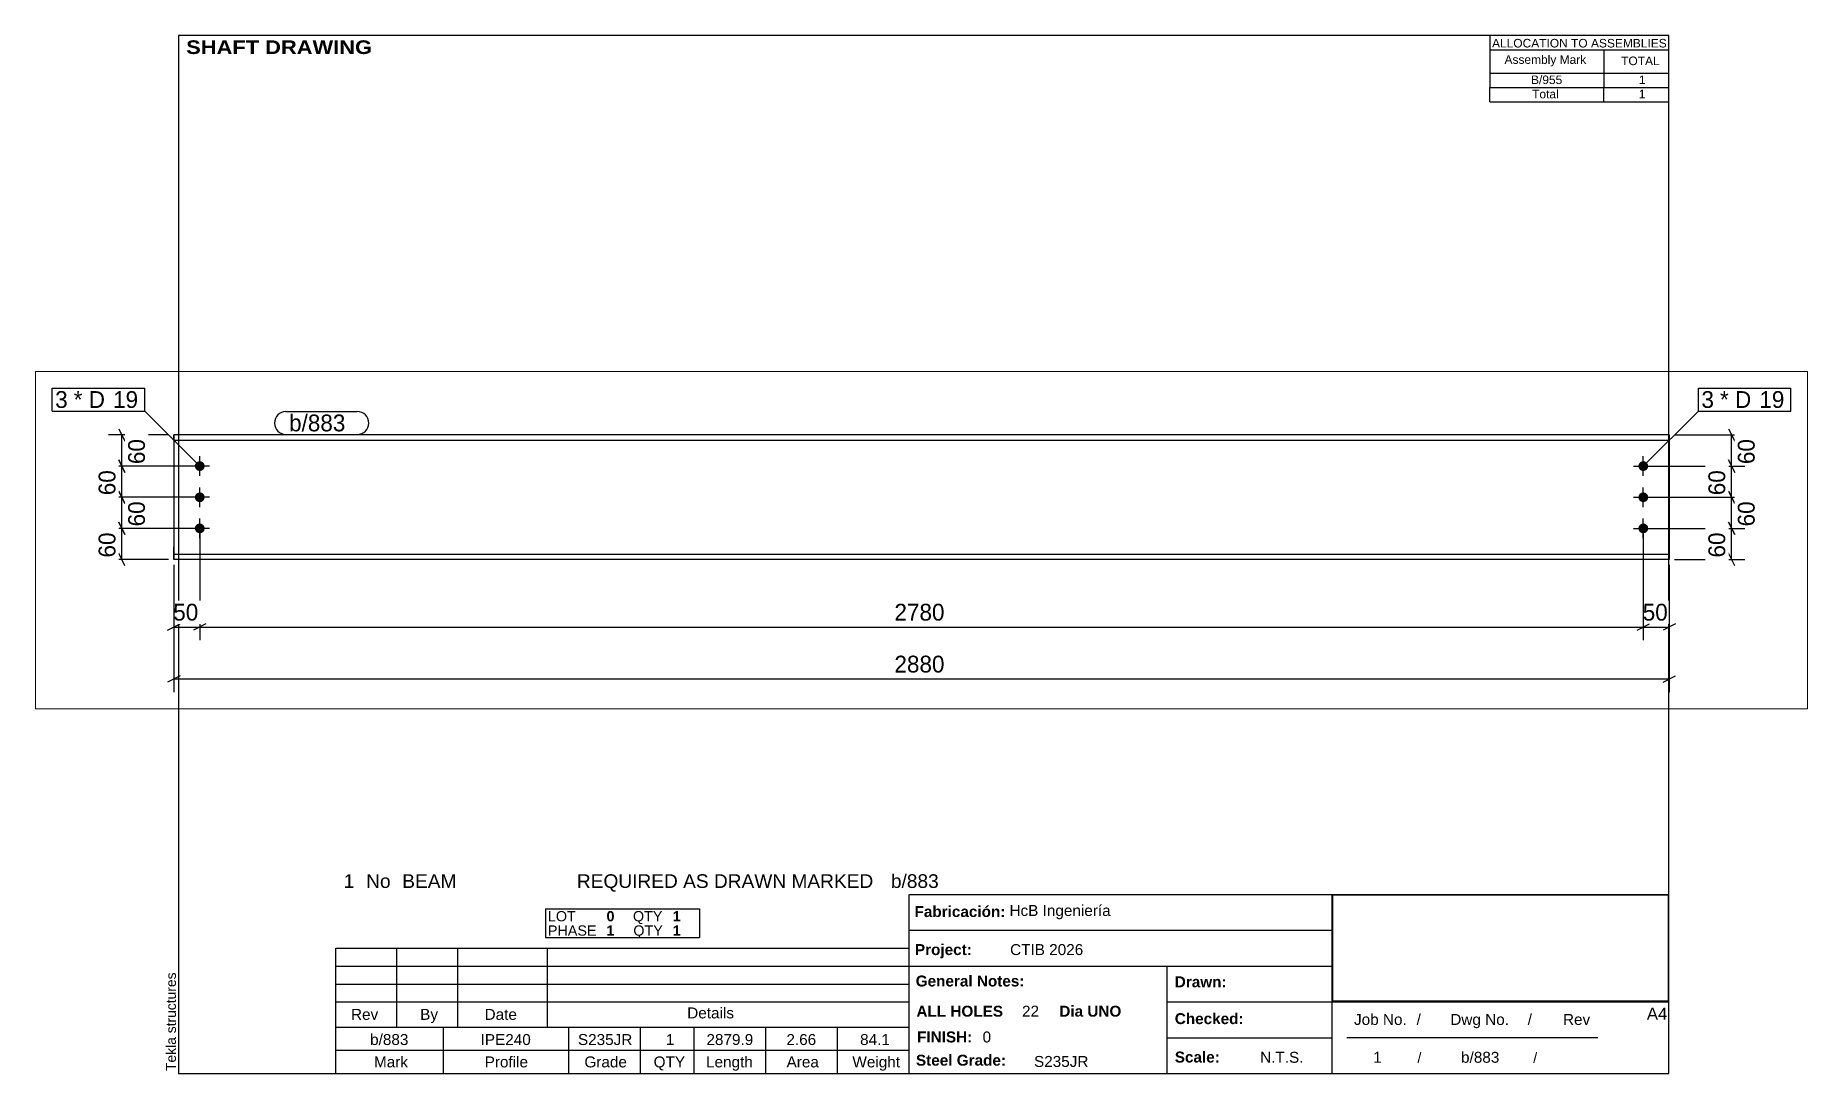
# Paper-space layout 'Layout1' of a CAD drawing. Header units: millimetres. Extents: x -23 to 319, y 5 to 205.
# The model-space entities are those that its viewports show. They can reach past a viewport. Long polylines and large blocks are cut down to what shows.
import ezdxf

# ---------------------------------------------------------------- set-up
doc = ezdxf.new("R2010")
doc.units = ezdxf.units.MM
doc.linetypes.add('DXK_LINE_DOT4', pattern=[0.9408, 0.4704, -0.4704])
doc.layers.add('Viewport layer', color=7, linetype='Continuous', plot=False)
doc.styles.add('Arial', font='ARIAL.TTF', dxfattribs={"height": 0.2})
doc.styles.add('Arial Black', font='ARIBLK.TTF', dxfattribs={"height": 0.2})
doc.styles.add('Arial Bold', font='ARIALBD.TTF', dxfattribs={"height": 0.2})
doc.styles.add('Comic Sans MS', font='COMIC.TTF', dxfattribs={"height": 0.2})

msp = doc.modelspace()

# ---------------------------------------------------------------- hatches: boundary and pattern name
at = {"linetype": 'Continuous'}
for points in [[(306.9, 467.6, -1), (325.9, 467.6, -1)], [(3086.8, 467.6, -1), (3105.8, 467.6, -1)], [(306.9, 407.6, -1), (325.9, 407.6, -1)], [(3086.8, 407.6, -1), (3105.8, 407.6, -1)], [(306.9, 347.6, -1), (325.9, 347.6, -1)], [(3086.8, 347.6, -1), (3105.8, 347.6, -1)]]:
    msp.add_hatch(color=3, dxfattribs=at).paths.add_polyline_path(points)

# ---------------------------------------------------------------- linework, layer by layer
at = {"color": 8, "linetype": 'Continuous'}
for p, q in [((256.4, 527.6), (140.8, 527.6)), ((160.4, 539.6), (172.4, 515.6)), ((166.4, 467.6), (166.4, 527.6)), ((3156.3, 527.6), (3294.8, 527.6)), ((3260.4, 539.6), (3272.4, 515.6)), ((3266.4, 467.6), (3266.4, 527.6)), ((172.4, 455.6), (160.4, 479.6)), ((3272.4, 455.6), (3260.4, 479.6)), ((306.4, 467.6), (140.8, 467.6)), ((3106.3, 467.6), (3294.8, 467.6)), ((160.4, 419.6), (172.4, 395.6)), ((3272.4, 395.6), (3260.4, 419.6)), ((306.4, 407.6), (140.8, 407.6)), ((166.4, 347.6), (166.4, 407.6)), ((3106.3, 407.6), (3292, 407.6)), ((306.4, 347.6), (140.8, 347.6)), ((172.4, 335.6), (160.4, 359.6)), ((3106.3, 347.6), (3294.8, 347.6)), ((3272.4, 335.6), (3260.4, 359.6)), ((316.4, 337.6), (316.4, 132)), ((316.4, 337.6), (316.4, 132)), ((3096.3, 337.6), (3096.3, 132)), ((256.4, 287.6), (138, 287.6)), ((172.4, 275.6), (160.4, 299.6)), ((266.4, 277.6), (266.4, 132)), ((3146.3, 277.6), (3146.3, 132)), ((3156.3, 287.6), (3292, 287.6)), ((3272.4, 275.6), (3260.4, 299.6)), ((254.4, 151.6), (278.4, 163.6)), ((266.4, 157.6), (316.4, 157.6)), ((328.4, 163.6), (304.4, 151.6)), ((328.4, 163.6), (304.4, 151.6)), ((3084.3, 151.6), (3108.3, 163.6)), ((3096.3, 157.6), (3146.3, 157.6)), ((3158.3, 163.6), (3134.3, 151.6)), ((278.4, 63.6), (254.4, 51.6)), ((266.4, 57.6), (3146.3, 57.6)), ((3134.3, 51.6), (3158.3, 63.6))]:
    msp.add_line(p, q, dxfattribs=at)
at = {"color": 7, "linetype": 'Continuous'}
for p, q in [((266.4, 517.8), (266.4, 527.6)), ((266.4, 527.6), (266.4, 527.6)), ((3146.3, 527.6), (266.4, 527.6)), ((266.4, 517.8), (266.4, 517.8)), ((266.4, 517.8), (266.4, 297.4)), ((266.4, 517.8), (3146.3, 517.8)), ((3146.3, 517.8), (3146.3, 527.6)), ((3146.3, 517.8), (3146.3, 297.4)), ((266.4, 287.6), (266.4, 297.4)), ((266.4, 297.4), (266.4, 297.4)), ((3146.3, 297.4), (266.4, 297.4)), ((266.4, 287.6), (266.4, 287.6)), ((3146.3, 287.6), (266.4, 287.6)), ((3146.3, 297.4), (3146.3, 287.6))]:
    msp.add_line(p, q, dxfattribs=at)
at = {"color": 7, "linetype": 'DXK_LINE_DOT4'}
for p, q in [((266.4, 527.6), (266.4, 517.8)), ((266.4, 517.8), (266.4, 517.8)), ((3146.3, 527.6), (3146.3, 517.8)), ((266.4, 297.4), (266.4, 312.4)), ((266.4, 297.4), (266.4, 297.4)), ((266.4, 297.4), (266.4, 287.6)), ((3146.3, 287.6), (3146.3, 297.4))]:
    msp.add_line(p, q, dxfattribs=at)
at = {"color": 3, "linetype": 'Continuous'}
for p, q in [((316.4, 448.6), (316.4, 486.6)), ((3096.3, 448.6), (3096.3, 486.6)), ((335.4, 467.6), (297.4, 467.6)), ((3077.3, 467.6), (3115.3, 467.6)), ((316.4, 388.6), (316.4, 426.6)), ((3096.3, 388.6), (3096.3, 426.6)), ((335.4, 407.6), (297.4, 407.6)), ((3077.3, 407.6), (3115.3, 407.6)), ((335.4, 347.6), (297.4, 347.6)), ((316.4, 328.6), (316.4, 366.6)), ((3077.3, 347.6), (3115.3, 347.6)), ((3096.3, 328.6), (3096.3, 366.6))]:
    msp.add_line(p, q, dxfattribs=at)

# ---------------------------------------------------------------- wipeouts: each hides what was drawn before it
at = {"color": 0}
for points in [[(64.1, 579.7), (64.1, 611.7), (38, 611.7), (38, 579.7)], [(3234.4, 579.7), (3234.4, 611.7), (3208.3, 611.7), (3208.3, 579.7)]]:
    msp.add_wipeout(points, dxfattribs=at)

# ---------------------------------------------------------------- next in the draw order: wipeouts: each hides what was drawn before it
for points in [[(64.1, 579.7), (64.1, 611.7), (38, 611.7), (38, 579.7)], [(3234.4, 579.7), (3234.4, 611.7), (3208.3, 611.7), (3208.3, 579.7)], [(613.8, 534.6), (613.8, 566.6), (488.4, 566.6), (488.4, 534.6)], [(217.2, 530.1), (172.4, 530.1), (172.4, 465.1), (217.2, 465.1)], [(3317.2, 530.1), (3272.4, 530.1), (3272.4, 465.1), (3317.2, 465.1)], [(217.2, 410.1), (172.4, 410.1), (172.4, 345.1), (217.2, 345.1)], [(3153.7, 163.6), (3153.7, 208.4), (3088.8, 208.4), (3088.8, 163.6)], [(1764.9, 63.6), (1764.9, 108.4), (1647.8, 108.4), (1647.8, 63.6)]]:
    msp.add_wipeout(points, dxfattribs=at)

# ---------------------------------------------------------------- next in the draw order: linework, layer by layer
at = {"color": 7, "linetype": 'Continuous'}
for p, q in [((32, 573.7), (32, 617.7)), ((3202.3, 573.7), (3202.3, 617.7))]:
    msp.add_line(p, q, dxfattribs=at)
at = {"color": 8, "linetype": 'Continuous'}
for p, q in [((160.4, 479.6), (172.4, 455.6)), ((3260.4, 479.6), (3272.4, 455.6)), ((306.4, 467.6), (138, 467.6)), ((166.4, 407.6), (166.4, 467.6)), ((3106.3, 467.6), (3292, 467.6)), ((3266.4, 407.6), (3266.4, 467.6)), ((172.4, 395.6), (160.4, 419.6)), ((306.4, 407.6), (138, 407.6)), ((306.4, 347.6), (138, 347.6)), ((160.4, 359.6), (172.4, 335.6)), ((166.4, 287.6), (166.4, 347.6)), ((3096.3, 337.6), (3096.3, 132)), ((3146.3, 277.6), (3146.3, 32)), ((316.4, 157.6), (3096.3, 157.6)), ((3084.3, 151.6), (3108.3, 163.6))]:
    msp.add_line(p, q, dxfattribs=at)

# ---------------------------------------------------------------- next in the draw order: texts
at = {"color": 3, "style": 'Comic Sans MS'}
for p in [(210.8, 471.5), (3310.8, 471.5), (210.8, 351.5)]:
    msp.add_text('60', height=32.38, rotation=90.0002, dxfattribs=at).set_placement(p)
for s, p in [('50', (3095.2, 170)), ('2880', (1654.2, 70))]:
    msp.add_text(s, height=32.38, dxfattribs=at).set_placement(p)

# ---------------------------------------------------------------- next in the draw order: wipeouts: each hides what was drawn before it
at = {"color": 0}
for points in [[(139.9, 579.7), (139.9, 611.7), (73.7, 611.7), (73.7, 579.7)], [(3310.2, 579.7), (3310.2, 611.7), (3244, 611.7), (3244, 579.7)], [(613.8, 534.6), (613.8, 566.6), (488.4, 566.6), (488.4, 534.6)]]:
    msp.add_wipeout(points, dxfattribs=at)

# ---------------------------------------------------------------- next in the draw order: linework, layer by layer
at = {"color": 7, "linetype": 'Continuous'}
for p, q in [((482.4, 572.6), (619.8, 572.6)), ((482.4, 528.6), (619.8, 528.6))]:
    msp.add_line(p, q, dxfattribs=at)
for centre, start, end in [((482.4, 550.6), 90, 270), ((619.8, 550.6), 270, 90)]:
    msp.add_arc(centre, 22, start, end, dxfattribs=at)

# ---------------------------------------------------------------- next in the draw order: texts
at = {"color": 3, "style": 'Comic Sans MS'}
msp.add_text('b/883', height=32.38, dxfattribs=at).set_placement((488.4, 534.6))

# ---------------------------------------------------------------- next in the draw order: wipeouts: each hides what was drawn before it
at = {"color": 0}
for points in [[(139.9, 579.7), (139.9, 611.7), (73.7, 611.7), (73.7, 579.7)], [(3310.2, 579.7), (3310.2, 611.7), (3244, 611.7), (3244, 579.7)], [(160.4, 470.1), (115.6, 470.1), (115.6, 405.1), (160.4, 405.1)], [(3260.4, 470.1), (3215.6, 470.1), (3215.6, 405.1), (3260.4, 405.1)], [(160.4, 350.1), (115.6, 350.1), (115.6, 285.1), (160.4, 285.1)], [(323.9, 163.6), (323.9, 208.4), (258.9, 208.4), (258.9, 163.6)], [(1764.9, 163.6), (1764.9, 208.4), (1647.8, 208.4), (1647.8, 163.6)]]:
    msp.add_wipeout(points, dxfattribs=at)

# ---------------------------------------------------------------- next in the draw order: linework, layer by layer
at = {"color": 7, "linetype": 'Continuous'}
msp.add_line((3096.3, 467.6), (3202.3, 573.7), dxfattribs=at)
at = {"color": 8, "linetype": 'Continuous'}
for p, q in [((3260.4, 419.6), (3272.4, 395.6)), ((3106.3, 407.6), (3294.8, 407.6)), ((3266.4, 347.6), (3266.4, 407.6)), ((266.4, 277.6), (266.4, 32))]:
    msp.add_line(p, q, dxfattribs=at)

# ---------------------------------------------------------------- next in the draw order: texts
at = {"color": 3, "style": 'Comic Sans MS'}
for s, height, p in [('3', 32.4, (38, 579.7)), ('* D', 32.38, (73.7, 579.7)), ('3', 32.4, (3208.3, 579.7)), ('* D', 32.38, (3244, 579.7)), ('50', 32.38, (265.3, 170)), ('2780', 32.38, (1654.2, 170))]:
    msp.add_text(s, height=height, dxfattribs=at).set_placement(p)
for p in [(154, 411.5), (3254, 411.5), (154, 291.5)]:
    msp.add_text('60', height=32.38, rotation=90.0002, dxfattribs=at).set_placement(p)

# ---------------------------------------------------------------- next in the draw order: wipeouts: each hides what was drawn before it
at = {"color": 0}
for points in [[(194.7, 579.7), (194.7, 611.7), (149.5, 611.7), (149.5, 579.7)], [(3365.1, 579.7), (3365.1, 611.7), (3319.8, 611.7), (3319.8, 579.7)]]:
    msp.add_wipeout(points, dxfattribs=at)

# ---------------------------------------------------------------- next in the draw order: wipeouts: each hides what was drawn before it
for points in [[(194.7, 579.7), (194.7, 611.7), (149.5, 611.7), (149.5, 579.7)], [(3365.1, 579.7), (3365.1, 611.7), (3319.8, 611.7), (3319.8, 579.7)], [(3317.2, 410.1), (3272.4, 410.1), (3272.4, 345.1), (3317.2, 345.1)]]:
    msp.add_wipeout(points, dxfattribs=at)

# ---------------------------------------------------------------- next in the draw order: linework, layer by layer
at = {"color": 7, "linetype": 'Continuous'}
for p, q in [((32, 617.7), (210.3, 617.7)), ((210.3, 573.7), (210.3, 617.7)), ((3202.3, 617.7), (3380.7, 617.7)), ((3380.7, 573.7), (3380.7, 617.7)), ((32, 573.7), (210.3, 573.7)), ((316.4, 467.6), (210.3, 573.7)), ((3202.3, 573.7), (3380.7, 573.7))]:
    msp.add_line(p, q, dxfattribs=at)
at = {"color": 8, "linetype": 'Continuous'}
for p, q in [((3106.3, 347.6), (3292, 347.6)), ((3260.4, 359.6), (3272.4, 335.6)), ((3266.4, 287.6), (3266.4, 347.6))]:
    msp.add_line(p, q, dxfattribs=at)

# ---------------------------------------------------------------- next in the draw order: texts
at = {"color": 3, "style": 'Comic Sans MS'}
for p in [(149.5, 579.7), (3319.8, 579.7)]:
    msp.add_text('19', height=32.38, dxfattribs=at).set_placement(p)
msp.add_text('60', height=32.38, rotation=90.0002, dxfattribs=at).set_placement((3310.8, 351.5))

# ---------------------------------------------------------------- next in the draw order: wipeouts: each hides what was drawn before it
at = {"color": 0}
msp.add_wipeout([(3260.4, 350.1), (3215.6, 350.1), (3215.6, 285.1), (3260.4, 285.1)], dxfattribs=at)

# ---------------------------------------------------------------- next in the draw order: texts
at = {"color": 3, "style": 'Comic Sans MS'}
msp.add_text('60', height=32.38, rotation=90.0002, dxfattribs=at).set_placement((3254, 291.5))

psp = doc.layouts.get("Layout1")

# ---------------------------------------------------------------- linework, layer by layer
at = {"color": 5, "linetype": 'Continuous'}
for p, q in [((292, 205), (5, 205)), ((5, 205), (5, 5)), ((292, 5), (292, 205)), ((5, 5), (292, 5))]:
    psp.add_line(p, q, dxfattribs=at)
at = {"color": 7, "linetype": 'Continuous'}
for p, q in [((257.51, 205), (257.51, 197.75)), ((257.57, 202.24), (292, 202.24)), ((279.49, 202.24), (279.49, 197.75)), ((257.51, 197.75), (257.51, 195)), ((257.51, 192.23), (257.51, 194.99)), ((257.54, 194.99), (292, 194.99)), ((257.57, 197.75), (292, 197.75)), ((279.49, 197.75), (279.49, 195)), ((279.49, 192.23), (279.49, 194.99)), ((257.51, 192.23), (292, 192.23)), ((145.72, 5), (145.72, 39.5)), ((145.75, 39.5), (292, 39.5)), ((227.14, 5), (227.14, 39.5)), ((75.68, 36.74), (105.35, 36.74)), ((75.68, 36.74), (75.68, 33.98)), ((105.35, 36.74), (105.35, 33.98)), ((75.68, 33.98), (75.68, 31.22)), ((75.68, 31.22), (105.35, 31.22)), ((105.35, 33.98), (105.35, 31.22)), ((145.72, 32.6), (227.14, 32.6)), ((35.31, 13.97), (35.31, 29.15)), ((35.31, 29.15), (145.71, 29.15)), ((47.04, 13.97), (47.04, 29.15)), ((58.77, 13.97), (58.77, 29.15)), ((76.02, 13.97), (76.02, 29.15)), ((145.71, 13.97), (145.71, 29.15)), ((35.31, 25.7), (145.71, 25.7)), ((145.72, 25.7), (227.14, 25.7)), ((195.4, 5), (195.4, 25.7)), ((35.31, 22.25), (145.71, 22.25)), ((35.31, 18.8), (145.71, 18.8)), ((195.4, 18.8), (292, 18.8)), ((35.31, 13.96), (145.71, 13.97)), ((35.31, 9.49), (35.31, 13.96)), ((56.01, 9.49), (56.01, 13.97)), ((80.16, 9.49), (80.16, 13.97)), ((93.96, 9.49), (93.96, 13.97)), ((104.31, 9.49), (104.31, 13.97)), ((118.11, 9.49), (118.11, 13.97)), ((131.91, 9.49), (131.91, 13.97)), ((195.4, 11.9), (227.14, 11.9)), ((229.99, 11.92), (278.29, 11.92)), ((35.31, 9.48), (145.72, 9.49)), ((35.31, 5), (35.31, 9.48)), ((56.01, 5), (56.01, 9.48)), ((80.16, 5), (80.16, 9.48)), ((93.96, 5), (93.96, 9.48)), ((104.31, 5), (104.31, 9.48)), ((118.11, 5), (118.11, 9.48)), ((131.91, 5), (131.91, 9.48))]:
    psp.add_line(p, q, dxfattribs=at)
at = {"color": 2, "linetype": 'Continuous'}
for p, q in [((227.28, 39.46), (291.86, 39.46)), ((227.29, 19.02), (227.29, 39.46)), ((291.96, 19.03), (291.96, 39.47)), ((227.28, 19.03), (291.86, 19.03))]:
    psp.add_line(p, q, dxfattribs=at)

# ---------------------------------------------------------------- texts
at = {"color": 7}
for s, height, style, p in [(' SHAFT DRAWING', 2.6342, 'Arial Black', (5.3, 201.42)), ('ALLOCATION TO ASSEMBLIES', 1.6475, 'Arial', (257.95, 202.68)), ('Assembly Mark', 1.6475, 'Arial', (260.35, 199.52)), ('TOTAL', 1.648, 'Arial', (282.81, 199.28)), ('1', 2.64, 'Arial', (36.8, 40.76)), ('No', 2.636, 'Arial', (41.13, 40.76)), ('BEAM', 2.636, 'Arial', (48.08, 40.76)), ('REQUIRED AS DRAWN MARKED', 2.636, 'Arial', (81.71, 40.76)), ('b/883', 2.636, 'Arial', (142.18, 40.76)), ('b/883', 2.109, 'Arial', (41.89, 10.5)), ('IPE240', 2.109, 'Arial', (63.17, 10.5)), ('S235JR', 2.109, 'Arial', (81.91, 10.5)), ('1', 2.11, 'Arial', (98.86, 10.5)), ('2879.9', 2.109, 'Arial', (106.66, 10.5)), ('2.66', 2.109, 'Arial', (122.06, 10.5)), ('84.1', 2.109, 'Arial', (136.25, 10.5)), ('FINISH:', 2.107, 'Arial Bold', (147.22, 11)), ('0', 2.11, 'Arial', (159.84, 11))]:
    psp.add_text(s, height=height, dxfattribs=dict(at, style=style)).set_placement(p)
at = {"color": 7, "linetype": 'Continuous'}
for s, height, style, p in [('B/955', 1.648, 'Arial', (265.45, 195.63)), ('Total', 1.648, 'Arial', (265.67, 192.88)), ('1', 1.65, 'Arial', (286.21, 192.88)), ('1', 1.65, 'Arial', (286.23, 195.63)), ('HcB Ingeniería', 2.1088, 'Arial', (165.02, 35.36)), ('LOT', 1.977, 'Arial', (76.13, 34.33)), ('0', 1.98, 'Arial Bold', (87.41, 34.33)), ('QTY', 1.977, 'Arial', (92.51, 34.33)), ('1', 1.98, 'Arial Bold', (100.18, 34.33)), ('Fabricación:', 2.1074, 'Arial Bold', (146.73, 35.16)), ('PHASE', 1.977, 'Arial', (76.13, 31.57)), ('1', 1.98, 'Arial Bold', (87.41, 31.57)), ('QTY', 1.977, 'Arial', (92.58, 31.57)), ('1', 1.98, 'Arial Bold', (100.18, 31.57)), ('Project:', 2.107, 'Arial Bold', (146.81, 27.83)), ('CTIB 2026', 2.109, 'Arial', (165.14, 27.83)), ('General Notes:', 2.1074, 'Arial Bold', (146.96, 21.78)), ('Drawn:', 2.107, 'Arial Bold', (196.85, 21.62)), ('Rev', 2.109, 'Arial', (38.21, 15.35)), ('By', 2.109, 'Arial', (51.53, 15.35)), ('Date', 2.109, 'Arial', (63.94, 15.35)), ('Details', 2.109, 'Arial', (102.96, 15.63)), ('ALL HOLES', 2.107, 'Arial Bold', (147.1, 15.96)), ('22', 2.109, 'Arial', (167.43, 15.96)), ('Dia UNO', 2.107, 'Arial Bold', (174.62, 15.96)), ('A4', 2.307, 'Arial', (287.76, 15.38)), ('Checked:', 2.107, 'Arial Bold', (196.85, 14.53)), ('Job No.', 2.109, 'Arial', (231.37, 14.37)), ('/', 2.11, 'Arial', (243.42, 14.37)), ('Dwg No.', 2.109, 'Arial', (249.91, 14.37)), ('/', 2.11, 'Arial', (264.81, 14.37)), ('Rev', 2.109, 'Arial', (271.61, 14.37)), ('Mark', 2.109, 'Arial', (42.64, 6.19)), ('Profile', 2.109, 'Arial', (63.95, 6.19)), ('Grade', 2.109, 'Arial', (83.16, 6.19)), ('QTY', 2.109, 'Arial', (96.49, 6.19)), ('Length', 2.109, 'Arial', (106.58, 6.19)), ('Area', 2.109, 'Arial', (122.09, 6.19)), ('Weight', 2.109, 'Arial', (134.77, 6.19)), ('Steel Grade:', 2.1074, 'Arial Bold', (147.01, 6.52)), ('S235JR', 2.109, 'Arial', (169.74, 6.28)), ('Scale:', 2.107, 'Arial Bold', (196.85, 7.13)), ('N.T.S.', 2.109, 'Arial', (213.29, 7.08)), ('1', 2.11, 'Arial', (235.04, 7.08)), ('/', 1.98, 'Arial', (243.58, 7.08)), ('b/883', 2.109, 'Arial', (251.98, 7.08)), ('/', 1.98, 'Arial', (265.88, 7.08))]:
    psp.add_text(s, height=height, dxfattribs=dict(at, style=style)).set_placement(p)
at = {"color": 174, "linetype": 'Continuous', "style": 'Arial'}
psp.add_text('Tekla structures', height=1.9102, rotation=90, dxfattribs=at).set_placement((4.5, 5.5))

# ---------------------------------------------------------------- viewports
at = {"layer": 'Viewport layer', "view_target_point": (1706.34, 324.83)}
psp.add_viewport(center=(148.08, 107.75), size=(341.27, 64.9665), view_center_point=(0, 0), view_height=649.665, dxfattribs=at)

doc.saveas('drawing.dxf')
